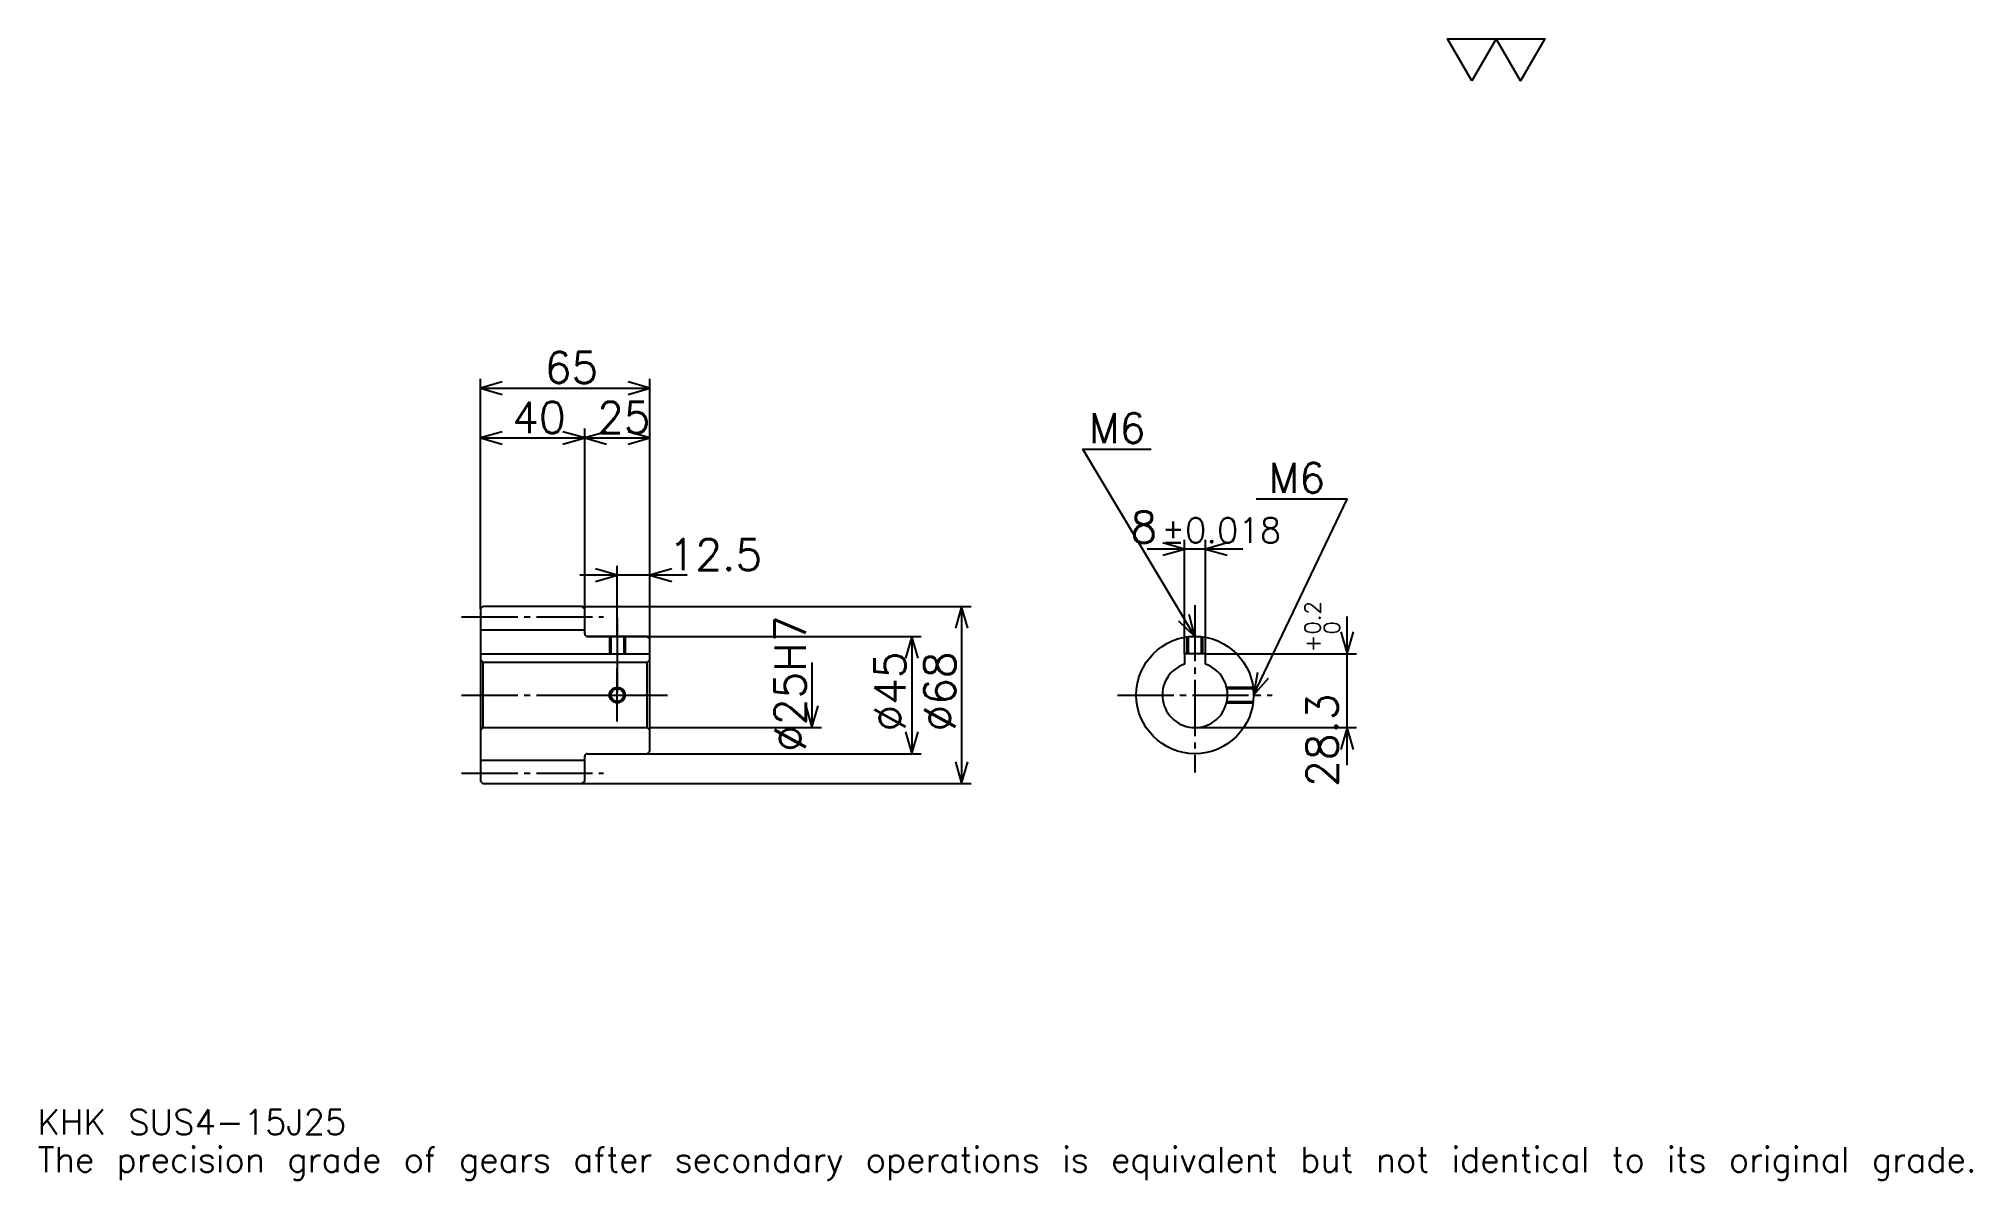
# Model space of a CAD drawing. Extents: x 24 to 766, y 9 to 447.
import ezdxf

# ---------------------------------------------------------------- set-up
doc = ezdxf.new("R2010")
doc.units = 0
doc.linetypes.add('DASHDOT', pattern=[28.695651, 21.521739, -2.391304, 2.391304, -2.391304])
doc.layers.get('0').update_dxf_attribs({"linetype": 'CONTINUOUS'})
doc.layers.add('DASHDOT', color=6, linetype='DASHDOT')
doc.styles.add('KANJI', font='TXT', dxfattribs={"bigfont": 'BIGFONT'})

msp = doc.modelspace()

# ---------------------------------------------------------------- linework, layer by layer
at = {"color": 5}
for p, q in [((193.695663, 228.891312), (193.695663, 316.17392)), ((193.695663, 312.586975), (258.695679, 312.586975)), ((258.695679, 228.891312), (258.695679, 316.17392)), ((233.695663, 228.891312), (233.695663, 297.043488)), ((193.695663, 293.456543), (233.695663, 293.456543)), ((233.695663, 293.456543), (258.695679, 293.456543)), ((463.717407, 210.691315), (463.717407, 254.456528)), ((471.717407, 210.691315), (471.717407, 254.456528)), ((486.065247, 250.869568), (449.369568, 250.869568)), ((273.043488, 240.847839), (231.847839, 240.847839)), ((246.195663, 228.891312), (246.195663, 244.434784)), ((193.695663, 227.891312), (193.695663, 228.891312)), ((232.695663, 228.891312), (258.695679, 228.891312)), ((233.695663, 227.891312), (233.695663, 228.891312)), ((246.195663, 217.391312), (246.195663, 228.891312)), ((246.195663, 217.391312), (246.195663, 228.891312)), ((258.695679, 228.891312), (381.847839, 228.891312)), ((258.695679, 216.391312), (258.695679, 228.891312)), ((378.260864, 228.891312), (378.260864, 160.891312)), ((526.086975, 168.043488), (526.086975, 225.039139)), ((234.695663, 217.391312), (258.695679, 217.391312)), ((258.695679, 217.391312), (362.717407, 217.391312)), ((359.130432, 217.391312), (359.130432, 172.391312)), ((471.717407, 210.691315), (529.673889, 210.691315)), ((320.869568, 207.391312), (320.869568, 182.391312)), ((258.695679, 182.391312), (324.456543, 182.391312)), ((467.717407, 182.391312), (529.673889, 182.391312)), ((234.695663, 172.391312), (258.695679, 172.391312)), ((258.695679, 172.391312), (362.717407, 172.391312)), ((232.695663, 160.891312), (258.695679, 160.891312)), ((258.695679, 160.891312), (381.847839, 160.891312))]:
    msp.add_line(p, q, dxfattribs=at)
at = {"color": 4}
for p, q in [((193.695663, 219.891312), (233.695663, 219.891312)), ((193.695663, 210.691315), (258.695679, 210.691315)), ((257.695679, 207.391312), (258.695679, 208.391312)), ((194.695663, 207.391312), (194.695663, 182.391312)), ((257.695679, 182.391312), (258.695679, 181.391312)), ((193.695663, 169.891312), (233.695663, 169.891312))]:
    msp.add_line(p, q, dxfattribs=at)
at = {"color": 7}
msp.add_lwpolyline([(573.913025, 430.434784), (564.586914, 446.600006), (601.891296, 446.600006), (592.565186, 430.434784), (583.239136, 446.600006), (573.913025, 430.434784)], dxfattribs=at)
at = {"color": 5}
for points in [[(202.065231, 314.978271), (193.695663, 312.586975), (202.065231, 310.195679)], [(250.326096, 310.195679), (258.695679, 312.586975), (250.326096, 314.978271)], [(202.065231, 295.847839), (193.695663, 293.456543), (202.065231, 291.065216)], [(225.326096, 291.065216), (233.695663, 293.456543), (225.326096, 295.847839)], [(242.065231, 295.847839), (233.695663, 293.456543), (242.065231, 291.065216)], [(250.326096, 291.065216), (258.695679, 293.456543), (250.326096, 295.847839)], [(467.717407, 217.391312), (424.67392, 289.130432), (450.978271, 289.130432)], [(490.217407, 194.891312), (526.086975, 270), (491.173889, 270)], [(455.347839, 248.478271), (463.717407, 250.869568), (455.347839, 253.26088)], [(480.086975, 253.26088), (471.717407, 250.869568), (480.086975, 248.478271)], [(237.826096, 238.456528), (246.195663, 240.847839), (237.826096, 243.239136)], [(267.065247, 243.239136), (258.695679, 240.847839), (267.065247, 238.456528)], [(380.652191, 220.521744), (378.260864, 228.891312), (375.869568, 220.521744)], [(461.360779, 223.337845), (467.717407, 217.391312), (465.461792, 225.798462)], [(361.521759, 209.021744), (359.130432, 217.391312), (356.739136, 209.021744)], [(523.695679, 219.060883), (526.086975, 210.691315), (528.478271, 219.060883)], [(491.666382, 203.474335), (490.217407, 194.891312), (495.982117, 201.413284)], [(318.478271, 190.76088), (320.869568, 182.391312), (323.260864, 190.76088)], [(356.739136, 180.76088), (359.130432, 172.391312), (361.521759, 180.76088)], [(528.478271, 174.021744), (526.086975, 182.391312), (523.695679, 174.021744)], [(375.869568, 169.26088), (378.260864, 160.891312), (380.652191, 169.26088)]]:
    msp.add_lwpolyline(points, dxfattribs=at)
at = {"color": 4}
for points in [[(233.695663, 218.391312), (233.695663, 227.891312), (232.695663, 228.891312), (194.695663, 228.891312), (193.695663, 227.891312), (193.695663, 181.391312)], [(234.695663, 172.391312), (257.695679, 172.391312), (258.695679, 173.391312), (258.695679, 216.391312), (257.695679, 217.391312), (234.695663, 217.391312)], [(243.195663, 217.391312), (243.195663, 210.691315)], [(243.735657, 217.391312), (243.735657, 210.691315)], [(248.65567, 217.391312), (248.65567, 210.691315)], [(249.195663, 217.391312), (249.195663, 210.691315)], [(464.717407, 210.691315), (464.717407, 217.190414)], [(465.257385, 210.691315), (465.257385, 217.256424)], [(470.177368, 210.691315), (470.177368, 217.256424)], [(470.717407, 210.691315), (470.717407, 217.190414)], [(193.695663, 181.391312), (194.695663, 182.391312), (257.695679, 182.391312), (257.695679, 207.391312), (194.695663, 207.391312), (193.695663, 208.391312)], [(471.717407, 206.734024), (471.717407, 210.691315), (463.717407, 210.691315), (463.717407, 206.734024)], [(479.852051, 197.891312), (490.016479, 197.891312)], [(479.972961, 197.351318), (490.08252, 197.351318)], [(479.852051, 191.891312), (490.016479, 191.891312)], [(479.972961, 192.431305), (490.08252, 192.431305)], [(193.695663, 181.391312), (193.695663, 161.891312), (194.695663, 160.891312), (232.695663, 160.891312), (233.695663, 161.891312), (233.695663, 171.391312)]]:
    msp.add_lwpolyline(points, dxfattribs=at)
for centre, radius in [((467.717407, 194.891312), 22.5), ((246.195663, 194.891312), 2.46)]:
    msp.add_circle(centre, radius, dxfattribs=at)
at = {"color": 7}
msp.add_circle((246.195663, 194.891312), 3, dxfattribs=at)
at = {"color": 4}
for centre, radius, start, end in [((234.695663, 218.391312), 1, 180, 270), ((467.717407, 194.891312), 12.5, 108.662925185, 71.337074815), ((234.695663, 171.391312), 1, 90, 180)]:
    msp.add_arc(centre, radius, start, end, dxfattribs=at)
at = {"layer": 'DASHDOT', "color": 7}
for p, q in [((186.521744, 224.891312), (240.869568, 224.891312)), ((467.717407, 229.347839), (467.717407, 165.217392)), ((246.195663, 217.391312), (246.195663, 194.891312)), ((186.521744, 194.891312), (265.869568, 194.891312)), ((438.043488, 194.891312), (497.391296, 194.891312)), ((186.521744, 164.891312), (240.869568, 164.891312))]:
    msp.add_line(p, q, dxfattribs=at)
for points in [[(246.195663, 224.565216), (246.195663, 203.517395)], [(246.195663, 184.717392), (246.195663, 205.065231)], [(236.021759, 194.891312), (256.369568, 194.891312)]]:
    msp.add_lwpolyline(points, dxfattribs=at)

# ---------------------------------------------------------------- texts
at = {"color": 7, "style": 'KANJI'}
for s, height, p in [('65', 11.956522, (218.42392, 314.5)), ('40', 11.956522, (205.92392, 295.369568)), ('25', 11.956522, (238.42392, 295.369568)), ('M6', 11.478261, (427.065247, 291.521729)), ('M6', 11.478261, (495.956543, 272.391296)), ('8', 11.956522, (443.036743, 253.26088)), ('%%p0.018', 9.565217, (454.872253, 253.26088)), ('12.5', 11.956522, (265.869568, 242.76088)), ('KHK SUS4-15J25', 9.565217, (23.913044, 26.304348)), ('The precision grade of gears after secondary operations is equivalent but not identical to its original grade.', 9.565217, (23.913044, 11.956522))]:
    msp.add_text(s, height=height, dxfattribs=at).set_placement(p)
for s, height, p in [('0.2', 5.978261, (515.804321, 218.0672)), ('%%c25H7', 11.956522, (318.478271, 173.070663)), ('+', 5.978261, (515.804321, 211.371552)), ('0', 5.978261, (523.217407, 218.0672)), ('%%c45', 11.956522, (356.739136, 180.842407)), ('%%c68', 11.956522, (375.869568, 180.842407)), ('28.3', 11.956522, (522.5, 159.618988))]:
    msp.add_text(s, height=height, rotation=90, dxfattribs=at).set_placement(p)

doc.saveas('drawing.dxf')
